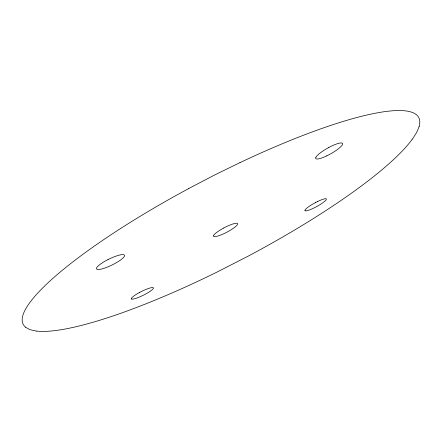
<?xml version="1.0" encoding="UTF-8"?>
<svg xmlns="http://www.w3.org/2000/svg" width="442" height="442" viewBox="0 0 442 442"><rect width="100%" height="100%" fill="white"/><g stroke="black" fill="none" stroke-linecap="round" stroke-linejoin="round"><path stroke-width="0.66" d="M315.831 157.435L315.66 158.275A15.376 3.232 -29.3 0 0 326.782 155.86M419.198 126.5L416.541 132.672L412.104 139.534M139.727 292.372L141.998 291.217A12.299 2.088 -26.5 0 1 153.181 287.637L153.479 287.957A12.299 2.088 -26.5 0 1 145.103 294.311L142.899 295.438A12.299 2.088 -26.5 0 1 131.744 299.068M315.234 202.707L317.45 201.574M188.646 188.557L214.287 175.181L239.995 162.584M328.831 147.468L331.633 146.048A15.376 3.232 -29.3 0 1 342.666 143.799L342.417 144.683A15.376 3.232 -29.3 0 1 329.467 154.496L326.76 155.877M223.796 227.962L226.298 226.68A13.558 2.586 -27.6 0 1 237.569 223.586L237.652 224.133A13.558 2.586 -27.6 0 1 227.359 231.934L224.923 233.177A13.553 2.586 -27.6 0 1 213.657 236.365L213.503 235.846M36.448 331.119L29.99 329.699L25.31 327.141M131.727 299.074L131.373 298.775M304.958 210.547L305.063 210.011A12.149 2.044 -28.6 0 1 315.251 202.707M36.553 331.058A222.818 43.686 -27.6 0 0 216.702 272.233L248.813 255.808A222.812 43.686 -27.6 0 0 411.999 139.584M239.984 162.634A222.928 43.73 -27.6 0 1 419.082 126.561M25.432 327.08A222.934 43.73 -27.6 0 1 188.673 188.59M131.401 298.764A12.299 2.088 -26.5 0 1 139.749 292.366M304.974 210.536A12.149 2.044 -28.6 0 0 313.942 208L316.091 206.906A12.149 2.044 -28.6 0 0 326.224 199.673L326.395 199.11A12.149 2.044 -28.6 0 0 317.444 201.585M315.853 157.424A15.376 3.232 -29.3 0 1 328.842 147.462M213.514 235.846A13.553 2.586 -27.6 0 1 223.796 227.967M108.008 259.57L106.583 260.316A15.564 3.326 -26 0 0 96.5 268.852L97.047 269.333A15.564 3.326 -26 0 0 111.638 265.206L114.423 263.791A15.564 3.326 -26 0 0 124.561 255.354L124.108 254.824A15.564 3.326 -26 0 0 109.472 258.857L108.008 259.57"/></g></svg>
